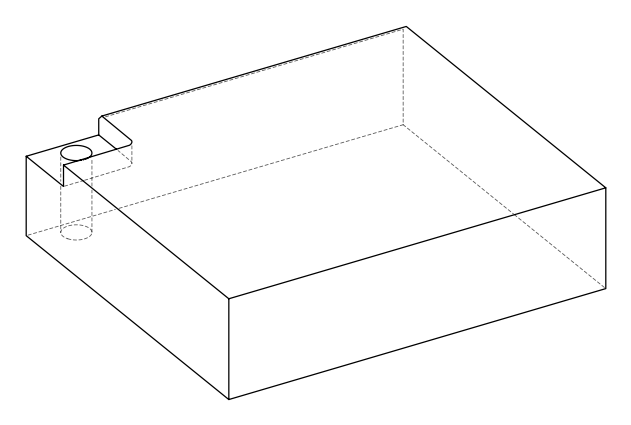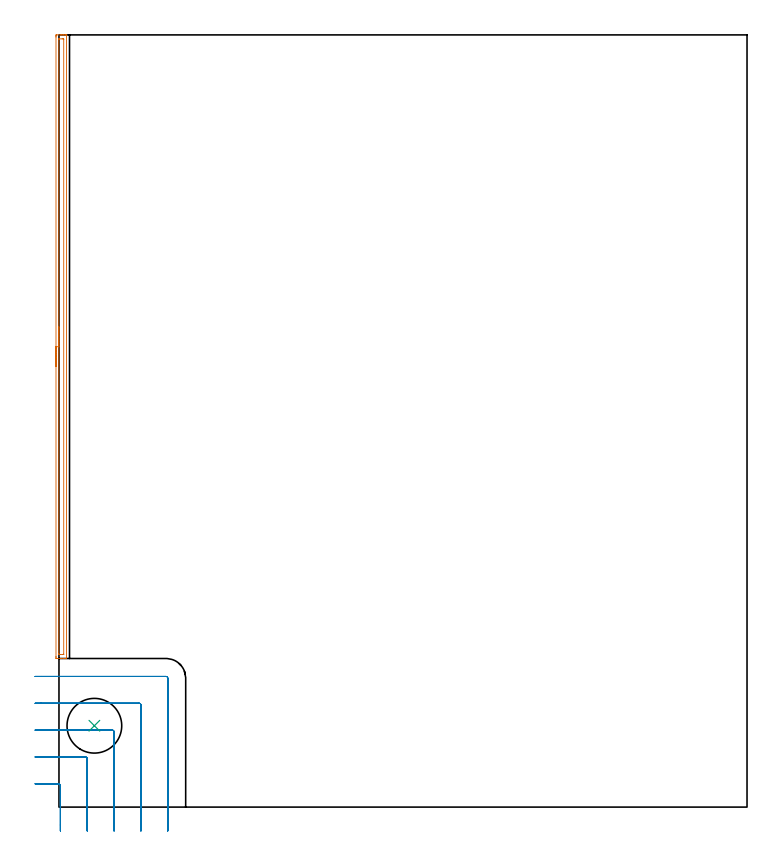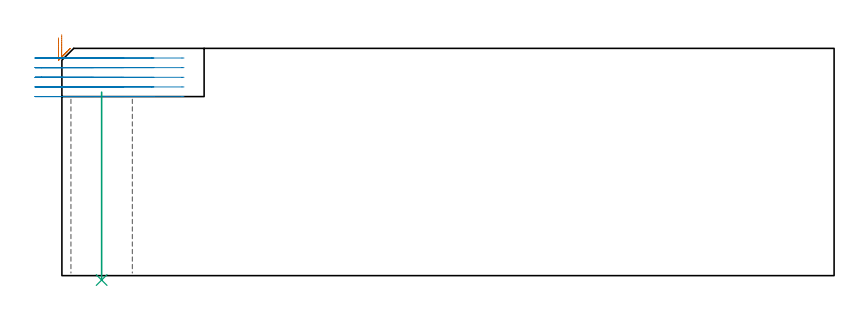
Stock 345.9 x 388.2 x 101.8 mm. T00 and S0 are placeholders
(PLAN: 3 operations, 2 tool changes, 10.6 min)
(1 AREA_MILL | FG_CHAMFER_SURFACE | UGT0205_001 | 5.21 min | 4449 mm3)
(2 MILL_CORNER_NOTCH_RECTANGULAR | CORNER_NOTCH_RECTANGULAR | UGT0201_100 | Follow Part, ap 4.5, ae 75% | 5.07 min | 102291 mm3)
(3 INDEXABLE_INSERT_DRILL_THROUGH_HOLE_FROM_SOLID | STEP1HOLE | NXT0302_026 | 0.34 min | 47597 mm3)
(TOOL UGT0205_001 | Chamfer Mill 20 x 3 x 45 deg. | D20 FL50 Z2)
(TOOL UGT0201_100 | End Mill 18 mm | D18 FL22 Z2)
(TOOL NXT0302_026 | Index. Insert Drill 27.5mm [880-D2750L32-03] | D27.5 PA176 FL83 Z2)
(OP 1 AREA_MILL)
G17 G21 G94 G90
T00 M6
G54
G17 G0 G90 X-1.5 Y221.45 S1061 M3
G43 Z111.8 H0
Z106.5
G94 G1 Y221.488 Z105.628 F250.
Y221.602 Z104.764
Y221.791 Z103.912
Y222.053 Z103.08
Y222.387 Z102.274
Y222.79 Z101.5
Y223.258 Z100.764
Y223.79 Z100.072
Y224.379 Z99.429
Y225.022 Z98.84
Y225.714 Z98.309
Y226.45 Z97.84
Y227.224 Z97.437
Y228.03 Z97.103
Y228.862 Z96.841
Y229.714 Z96.652
Y230.578 Z96.538
Y231.45 Z96.5
Y387.158
X-1.499 Y387.597 Z96.501
X-1.495 Y388.044 Z96.502
X-1.491 Y388.19 Z96.505
X-1.053 Y388.2 Z96.943
X0.709 Z98.703
X1.281 Z99.278
X1.591 Z99.587
X2.162 Z100.158
X2.472 Z100.467
X3.091 Z101.09
X3.353 Z101.352
X3.487 Z101.486
X3.794 Y388.19 Z101.793
X3.8 Y388.043 Z101.8
Y74.857
X3.794 Y74.71 Z101.793
X3.486 Y74.7 Z101.485
X3.091 Z101.09
X2.472 Z100.467
X1.281 Z99.278
X0.709 Z98.703
X-1.053 Y74.701 Z96.943
X-1.284 Y74.704 Z96.712
X-1.491 Y74.71 Z96.505
X-1.495 Y74.856 Z96.503
X-1.499 Y75.303 Z96.501
X-1.5 Y75.756 Z96.5
Y231.45
X-0.086 Z97.914
X-0.085 Y386.014 Z97.915
X-0.084 Y386.114 Z97.916
X-0.081 Y386.164 Z97.919
X-0.08 Y386.182 Z97.92
X-0.055 Y386.19 Z97.945
X0.329 Y386.198 Z98.329
X1.591 Y386.199 Z99.591
X2.093 Y386.197 Z100.093
X2.291 Y386.19 Z100.291
X2.379 Y386.173 Z100.379
X2.384 Y385.901 Z100.384
X2.385 Y385.813 Z100.385
Y76.886
X2.384 Y76.786 Z100.384
X2.381 Y76.736 Z100.381
X2.38 Y76.718 Z100.38
X2.355 Y76.71 Z100.355
X1.971 Y76.702 Z99.971
X0.709 Y76.701 Z98.709
X0.207 Y76.703 Z98.207
X0.009 Y76.71 Z98.009
X-0.079 Y76.727 Z97.921
X-0.084 Y76.999 Z97.916
X-0.085 Y77.087 Z97.915
X-0.086 Y231.45 Z97.914
Y232.322 Z97.952
Y233.186 Z98.066
Y234.038 Z98.255
Y234.87 Z98.517
Y235.676 Z98.851
Y236.45 Z99.254
Y237.186 Z99.723
Y237.878 Z100.254
Y238.521 Z100.843
Y239.11 Z101.486
Y239.642 Z102.179
Y240.11 Z102.914
Y240.513 Z103.688
Y240.847 Z104.494
Y241.109 Z105.326
Y241.298 Z106.178
Y241.412 Z107.043
Y241.45 Z107.914
G0 Z111.8
M5
M2
(OP 2 MILL_CORNER_NOTCH_RECTANGULAR)
G17 G21 G94 G90
T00 M6
G54
G17 G0 G90 X0.7 Y-12. S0 M3
G43 Z111.8 H0
Z97.48
G94 G1 Y-9. F250.
Y10.805 F500.
G3 X-0.195 Y11.7 R0.9
G1 X-9.
X-12. F250.
G0 Z111.8
X14.2 Y-12.
Z97.48
G1 Y-9.
Y24.305 F500.
G3 X13.305 Y25.2 R0.9
G1 X-9.
X-12. F250.
G0 Z111.8
X27.7 Y-12.
Z97.48
G1 Y-9.
Y37.805 F500.
G3 X26.805 Y38.7 R0.9
G1 X-9.
X-12. F250.
G0 Z111.8
X41.2 Y-12.
Z97.48
G1 Y-9.
Y51.304 F500.
G3 X40.304 Y52.2 R0.9
G1 X-9.
X-12. F250.
G0 Z111.8
X54.7 Y-12.
Z97.48
G1 Y-9.
Y64.8 F500.
G3 X53.8 Y65.7 R0.9
G1 X-9.
X-12. F250.
G0 Z111.8
X0.7 Y-12.
Z93.16
G1 Y-9.
Y10.805 F500.
G3 X-0.195 Y11.7 R0.9
G1 X-9.
X-12. F250.
G0 Z111.8
X14.2 Y-12.
Z93.16
G1 Y-9.
Y24.305 F500.
G3 X13.305 Y25.2 R0.9
G1 X-9.
X-12. F250.
G0 Z111.8
X27.7 Y-12.
Z93.16
G1 Y-9.
Y37.805 F500.
G3 X26.805 Y38.7 R0.9
G1 X-9.
X-12. F250.
G0 Z111.8
X41.2 Y-12.
Z93.16
G1 Y-9.
Y51.304 F500.
G3 X40.304 Y52.2 R0.9
G1 X-9.
X-12. F250.
G0 Z111.8
X54.7 Y-12.
Z93.16
G1 Y-9.
Y64.8 F500.
G3 X53.8 Y65.7 R0.9
G1 X-9.
X-12. F250.
G0 Z111.8
X0.7 Y-12.
Z88.84
G1 Y-9.
Y10.805 F500.
G3 X-0.195 Y11.7 R0.9
G1 X-9.
X-12. F250.
G0 Z111.8
X14.2 Y-12.
Z88.84
G1 Y-9.
Y24.305 F500.
G3 X13.305 Y25.2 R0.9
G1 X-9.
X-12. F250.
G0 Z111.8
X27.7 Y-12.
Z88.84
G1 Y-9.
Y37.805 F500.
G3 X26.805 Y38.7 R0.9
G1 X-9.
X-12. F250.
G0 Z111.8
X41.2 Y-12.
Z88.84
G1 Y-9.
Y51.304 F500.
G3 X40.304 Y52.2 R0.9
G1 X-9.
X-12. F250.
G0 Z111.8
X54.7 Y-12.
Z88.84
G1 Y-9.
Y64.8 F500.
G3 X53.8 Y65.7 R0.9
G1 X-9.
X-12. F250.
G0 Z111.8
X0.7 Y-12.
Z84.52
G1 Y-9.
Y10.805 F500.
G3 X-0.195 Y11.7 R0.9
G1 X-9.
X-12. F250.
G0 Z111.8
X14.2 Y-12.
Z84.52
G1 Y-9.
Y24.305 F500.
G3 X13.305 Y25.2 R0.9
G1 X-9.
X-12. F250.
G0 Z111.8
X27.7 Y-12.
Z84.52
G1 Y-9.
Y37.805 F500.
G3 X26.805 Y38.7 R0.9
G1 X-9.
X-12. F250.
G0 Z111.8
X41.2 Y-12.
Z84.52
G1 Y-9.
Y51.304 F500.
G3 X40.304 Y52.2 R0.9
G1 X-9.
X-12. F250.
G0 Z111.8
X54.7 Y-12.
Z84.52
G1 Y-9.
Y64.8 F500.
G3 X53.8 Y65.7 R0.9
G1 X-9.
X-12. F250.
G0 Z111.8
X0.7 Y-12.
Z80.2
G1 Y-9.
Y10.805 F500.
G3 X-0.195 Y11.7 R0.9
G1 X-9.
X-12. F250.
G0 Z111.8
X14.2 Y-12.
Z80.2
G1 Y-9.
Y24.305 F500.
G3 X13.305 Y25.2 R0.9
G1 X-9.
X-12. F250.
G0 Z111.8
X27.7 Y-12.
Z80.2
G1 Y-9.
Y37.805 F500.
G3 X26.805 Y38.7 R0.9
G1 X-9.
X-12. F250.
G0 Z111.8
X41.2 Y-12.
Z80.2
G1 Y-9.
Y51.304 F500.
G3 X40.304 Y52.2 R0.9
G1 X-9.
X-12. F250.
G0 Z111.8
X54.7 Y-12.
Z80.2
G1 Y-9.
Y64.8 F500.
G3 X53.8 Y65.7 R0.9
G1 X-9.
X-12. F250.
G0 Z111.8
M5
M2
(OP 3 INDEXABLE_INSERT_DRILL_THROUGH_HOLE_FROM_SOLID)
G17 G21 G94 G90
T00 M6
G54
G17 G0 G90 X17.8 Y40.9 S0 M3
G43 Z111.8 H1
G94 G81 G98 Z-1.98 F250. R82.2
G80
M5
M2
